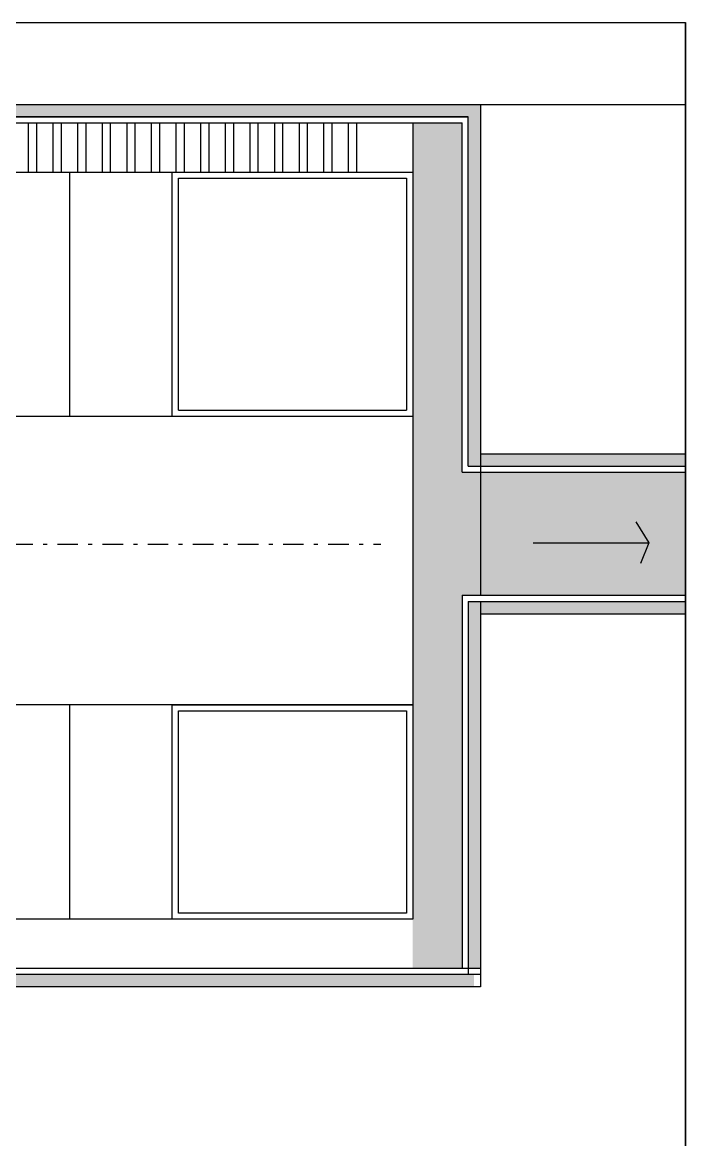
# Model space of a CAD drawing. Header units: inches. Extents: x -55 to 600, y -103 to 167.
# Drawn here: x 325.81 to 341.98, y 39.46 to 66.7 of the extents above; entities that cross this region are included whole.
import ezdxf

# ---------------------------------------------------------------- set-up
doc = ezdxf.new("R2010")
doc.units = ezdxf.units.IN
doc.header["$MEASUREMENT"] = 0
doc.linetypes.add('ACAD_ISO02W100', pattern=[15, 12, -3])
doc.linetypes.add('DASHDOT', pattern=[1, 0.5, -0.25, 0, -0.25])
pattern_1 = [(37.5, (107.191186, 48.32949), (-0.003149668, 0.096341188), [0, -0.076, 0, -0.085, 0, -0.08125]), (7.5, (107.19119, 48.32949), (0.088488835, 0.1411073), [0, -0.041, 0, -0.0685, 0, -0.02625]), (327.5, (107.12969, 48.32949), (0.155707093, 0.000282953), [0, -0.025, 0, -0.09, 0, -0.1175]), (317.5, (107.12969, 48.32949), (0.15030633, 0.04388378), [0, -0.0125, 0, -0.059, 0, -0.0675])]

msp = doc.modelspace()

# ---------------------------------------------------------------- hatches: boundary and pattern name
h = msp.add_hatch()
h.set_pattern_fill('AR-SAND', scale=0.05)
h.set_pattern_definition(pattern_1)
h.paths.add_polyline_path([(336.978, 64.701), (272.078, 64.701), (272.078, 64.401), (336.978, 64.401)])
h = msp.add_hatch()
h.set_pattern_fill('AR-SAND', scale=0.05)
h.set_pattern_definition(pattern_1)
h.paths.add_polyline_path([(336.978, 64.4), (336.678, 64.4), (336.678, 56.184), (336.978, 56.184)])
h.paths.add_polyline_path([(341.978, 56.184), (336.678, 56.184), (336.678, 55.884), (341.978, 55.884)])
h = msp.add_hatch(color=254)
h.dxf.hatch_style = 1
h.paths.add_polyline_path([(336.528, 64.251), (335.328, 64.251), (335.328, 43.635), (336.528, 43.635)])
h = msp.add_hatch(color=1)
h.dxf.hatch_style = 1
h.paths.add_polyline_path([(341.978, 55.734), (335.328, 55.734), (335.328, 52.734), (341.978, 52.734)])
h = msp.add_hatch()
h.set_pattern_fill('AR-SAND', scale=0.05)
h.set_pattern_definition(pattern_1)
h.paths.add_polyline_path([(341.978, 52.584), (336.678, 52.584), (336.678, 52.284), (341.978, 52.284)])
h.paths.add_polyline_path([(336.978, 52.284), (336.678, 52.284), (336.678, 43.635), (336.978, 43.635)])
h = msp.add_hatch()
h.set_pattern_fill('AR-SAND', scale=0.05)
h.set_pattern_definition([(37.5, (107.191186, 48.17949), (-0.003149668, 0.096341188), [0, -0.076, 0, -0.085, 0, -0.08125]), (7.5, (107.19119, 48.17949), (0.088488835, 0.1411073), [0, -0.041, 0, -0.0685, 0, -0.02625]), (327.5, (107.12969, 48.17949), (0.155707093, 0.000282953), [0, -0.025, 0, -0.09, 0, -0.1175]), (317.5, (107.12969, 48.17949), (0.15030633, 0.04388378), [0, -0.0125, 0, -0.059, 0, -0.0675])])
h.paths.add_polyline_path([(272.528, 43.185), (272.528, 43.485), (272.078, 43.485), (272.078, 43.185)])
h.paths.add_polyline_path([(272.528, 43.485), (272.528, 43.185), (336.818, 43.185), (336.818, 43.485)])

# ---------------------------------------------------------------- linework, layer by layer
for p, q in [((266.978, 66.701), (341.978, 66.701)), ((341.978, 66.701), (341.978, 22.701)), ((341.978, 22.701), (341.978, 66.701)), ((272.078, 64.701), (341.978, 64.701)), ((272.378, 64.401), (336.678, 64.401)), ((336.678, 55.884), (336.678, 64.401)), ((308.706, 64.251), (336.528, 64.251)), ((308.706, 64.251), (336.528, 64.251)), ((336.528, 55.734), (336.528, 64.251)), ((308.706, 63.051), (335.328, 63.051)), ((326.967, 57.099), (326.967, 63.051)), ((329.467, 63.051), (334.549, 63.051)), ((329.467, 57.099), (329.467, 63.051)), ((329.617, 57.249), (329.617, 62.901)), ((329.617, 62.901), (335.178, 62.901)), ((335.178, 62.901), (335.178, 57.249)), ((329.617, 62.249), (329.617, 62.249)), ((329.617, 57.249), (335.178, 57.249)), ((316.471, 57.099), (335.328, 57.099)), ((329.467, 57.099), (334.549, 57.099)), ((336.978, 56.184), (341.978, 56.184)), ((336.678, 55.884), (341.978, 55.884)), ((336.528, 55.734), (341.978, 55.734)), ((336.978, 55.734), (336.978, 52.734)), ((340.768, 54.525), (341.079, 54.015)), ((338.263, 54.015), (341.079, 54.015)), ((341.079, 54.015), (340.879, 53.506)), ((336.528, 52.734), (341.978, 52.734)), ((336.678, 52.584), (341.978, 52.584)), ((336.978, 52.734), (341.978, 52.734)), ((336.978, 52.284), (341.978, 52.284)), ((326.967, 44.835), (326.967, 50.065)), ((329.467, 44.835), (329.467, 50.065)), ((341.978, 48.284), (341.978, 39.901)), ((334.549, 44.835), (273.728, 44.835)), ((336.978, 43.635), (272.528, 43.635)), ((336.978, 43.485), (272.378, 43.485)), ((336.978, 43.185), (272.078, 43.185)), ((341.978, 42.535), (341.978, 40.335)), ((341.978, 39.901), (341.978, 42.101)), ((341.978, 39.901), (341.978, 42.101))]:
    msp.add_line(p, q)
at = {"linetype": 'ACAD_ISO02W100'}
for p, q in [((325.963, 63.051), (325.963, 64.251)), ((325.963, 63.051), (325.963, 64.251)), ((326.163, 63.051), (326.163, 64.251)), ((326.163, 63.051), (326.163, 64.251)), ((326.563, 63.051), (326.563, 64.251)), ((326.763, 63.051), (326.763, 64.251)), ((327.163, 63.051), (327.163, 64.251)), ((327.363, 63.051), (327.363, 64.251)), ((327.763, 63.051), (327.763, 64.251)), ((327.763, 63.051), (327.763, 64.251)), ((327.963, 63.051), (327.963, 64.251)), ((327.963, 63.051), (327.963, 64.251)), ((328.363, 63.051), (328.363, 64.251)), ((328.563, 63.051), (328.563, 64.251)), ((328.963, 63.051), (328.963, 64.251)), ((329.163, 63.051), (329.163, 64.251)), ((329.563, 63.051), (329.563, 64.251)), ((329.563, 63.051), (329.563, 64.251)), ((329.763, 63.051), (329.763, 64.251)), ((329.763, 63.051), (329.763, 64.251)), ((330.163, 63.051), (330.163, 64.251)), ((330.363, 63.051), (330.363, 64.251)), ((330.763, 63.051), (330.763, 64.251)), ((330.963, 63.051), (330.963, 64.251)), ((331.363, 63.051), (331.363, 64.251)), ((331.363, 63.051), (331.363, 64.251)), ((331.563, 63.051), (331.563, 64.251)), ((331.563, 63.051), (331.563, 64.251)), ((331.963, 63.051), (331.963, 64.251)), ((332.163, 63.051), (332.163, 64.251)), ((332.563, 63.051), (332.563, 64.251)), ((332.763, 63.051), (332.763, 64.251)), ((333.163, 63.051), (333.163, 64.251)), ((333.163, 63.051), (333.163, 64.251)), ((333.163, 63.051), (333.163, 64.251)), ((333.363, 63.051), (333.363, 64.251)), ((333.363, 63.051), (333.363, 64.251)), ((333.363, 63.051), (333.363, 64.251)), ((333.763, 63.051), (333.763, 64.251)), ((333.963, 63.051), (333.963, 64.251))]:
    msp.add_line(p, q, dxfattribs=at)
at = {"linetype": 'DASHDOT'}
msp.add_line((318.967, 53.982), (334.549, 53.982), dxfattribs=at)
for points in [[(272.078, 64.401), (272.078, 64.701), (337.128, 64.701)], [(272.078, 55.884), (272.078, 64.701), (336.978, 64.701), (336.978, 52.734)], [(336.678, 64.401), (272.378, 64.401)], [(272.378, 55.884), (272.378, 64.401), (336.678, 64.401)], [(272.528, 55.734), (272.528, 64.251), (336.528, 64.251)], [(335.328, 64.251), (335.328, 44.835), (273.728, 44.835), (273.728, 63.051), (335.328, 63.051)], [(335.328, 57.099), (335.328, 50.065), (273.728, 50.065), (273.728, 57.099)], [(336.978, 52.584), (336.978, 43.185), (272.078, 43.185), (272.078, 52.584)], [(336.678, 52.584), (336.678, 43.485), (272.378, 43.485), (272.378, 52.584)], [(336.528, 52.734), (336.528, 43.635), (272.528, 43.635), (272.528, 52.734)]]:
    msp.add_lwpolyline(points)
for points in [[(335.328, 44.835), (329.467, 44.835), (329.467, 50.065), (335.328, 50.065)], [(335.178, 44.985), (329.617, 44.985), (329.617, 49.915), (335.178, 49.915)]]:
    msp.add_lwpolyline(points, close=True)

doc.saveas('drawing.dxf')
